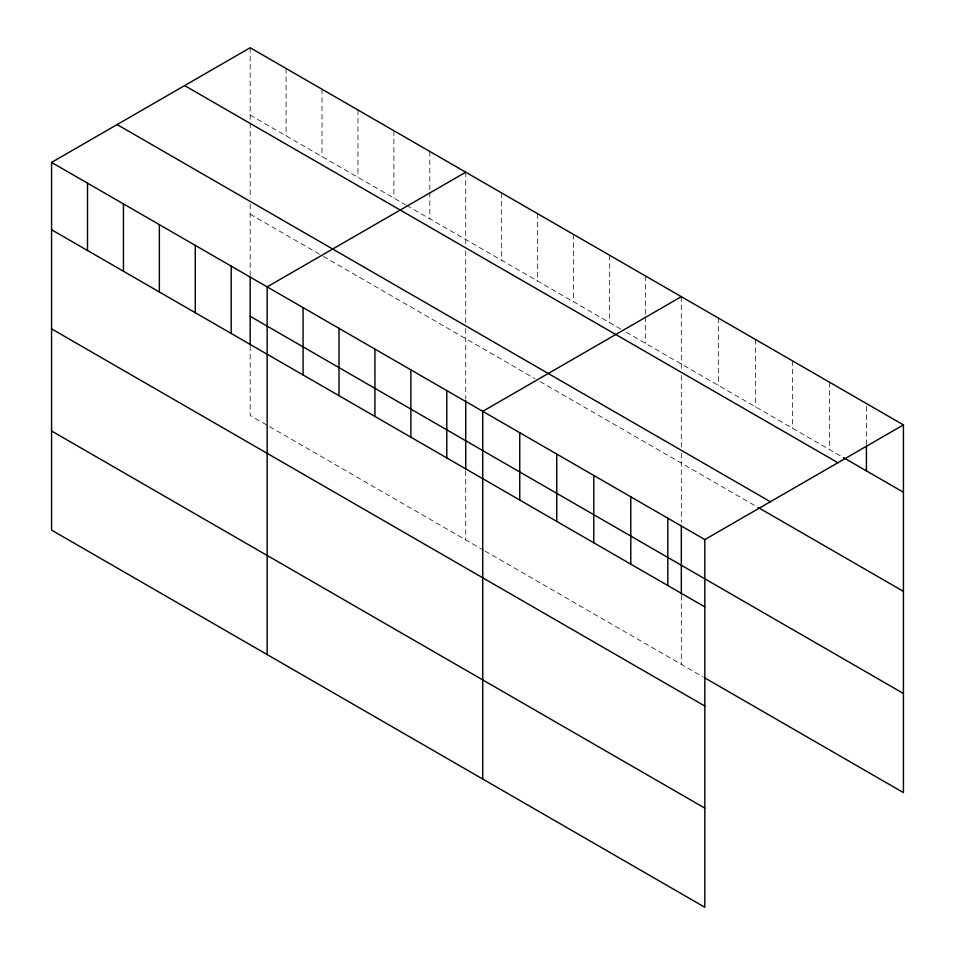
<?xml version="1.0" encoding="UTF-8"?>
<svg xmlns="http://www.w3.org/2000/svg" width="955" height="955" viewBox="0 0 955 955"><rect width="100%" height="100%" fill="white"/><g stroke="black" fill="none" stroke-linecap="round" stroke-linejoin="round"><path stroke-width="0.72" stroke-dasharray="4.78 3.58" d="M250.174 115.089L405.433 204.74M406.723 205.48L621.013 329.2M626.146 332.161L842.155 456.872M250.174 214.207L322.026 255.701M323.315 256.441L535.039 378.669M540.172 381.642L755.357 505.875M483.708 550.271L250.174 415.437L250.174 346.486M484.997 551.011L703.023 676.892M866.412 406.46L866.412 444.529M829.394 382.155L829.394 449.507M792.375 360.787L792.375 428.138M755.357 339.419L755.357 406.758M718.339 318.039L718.339 385.39M681.321 296.671L681.321 369.764M681.321 375.506L681.321 447.334M681.321 453.076L681.321 522.325M681.321 595.407L681.321 664.358M645.389 275.923L645.389 315.46M645.389 316.917L645.389 343.275M609.457 255.188L609.457 322.527M573.525 234.441L573.525 301.792M537.605 213.693L537.605 281.045M501.673 192.958L501.673 260.297M465.742 172.21L465.742 245.304M465.742 251.046L465.742 322.874M465.742 328.615L465.742 399.345M465.742 470.946L465.742 539.897M429.81 151.463L429.81 191M429.81 192.456L429.81 218.814M393.89 130.728L393.89 198.067M357.958 109.98L357.958 177.332M322.026 89.233L322.026 156.584M286.094 68.497L286.094 135.837M250.174 47.75L250.174 198.413M250.174 204.155L250.174 274.885"/><path stroke-width="1.43" d="M51.57 162.41L704.826 539.563L704.826 907.25L51.57 530.097L51.57 162.41L250.174 47.75L903.43 424.903L903.43 792.59L704.301 677.62M465.742 172.21L267.149 286.87L267.149 654.557M681.321 296.671L482.729 411.33L482.729 779.017M704.826 539.563L903.43 424.903M843.432 457.612L903.43 492.255M184.637 85.592L837.893 462.745M117.107 124.568L770.363 501.721M757.912 507.344L903.43 591.36M250.174 316.32L903.43 693.485M51.57 229.749L704.826 606.903M51.57 328.866L704.826 706.02M51.57 430.98L704.826 808.133M866.412 445.985L866.412 470.875M681.321 525.286L681.321 593.974M667.808 518.195L667.808 585.534M630.789 496.815L630.789 564.166M593.783 475.447L593.783 542.786M556.765 454.079L556.765 521.418M519.747 432.699L519.747 500.05M465.742 400.825L465.742 469.514M446.797 390.583L446.797 457.934M410.865 369.848L410.865 437.187M374.933 349.1L374.933 416.44M339.013 328.353L339.013 395.704M303.081 307.617L303.081 374.957M250.174 276.365L250.174 345.053M231.217 266.123L231.217 333.474M195.286 245.387L195.286 312.727M159.366 224.64L159.366 291.979M123.434 203.893L123.434 271.244M87.502 183.145L87.502 250.497"/></g></svg>
